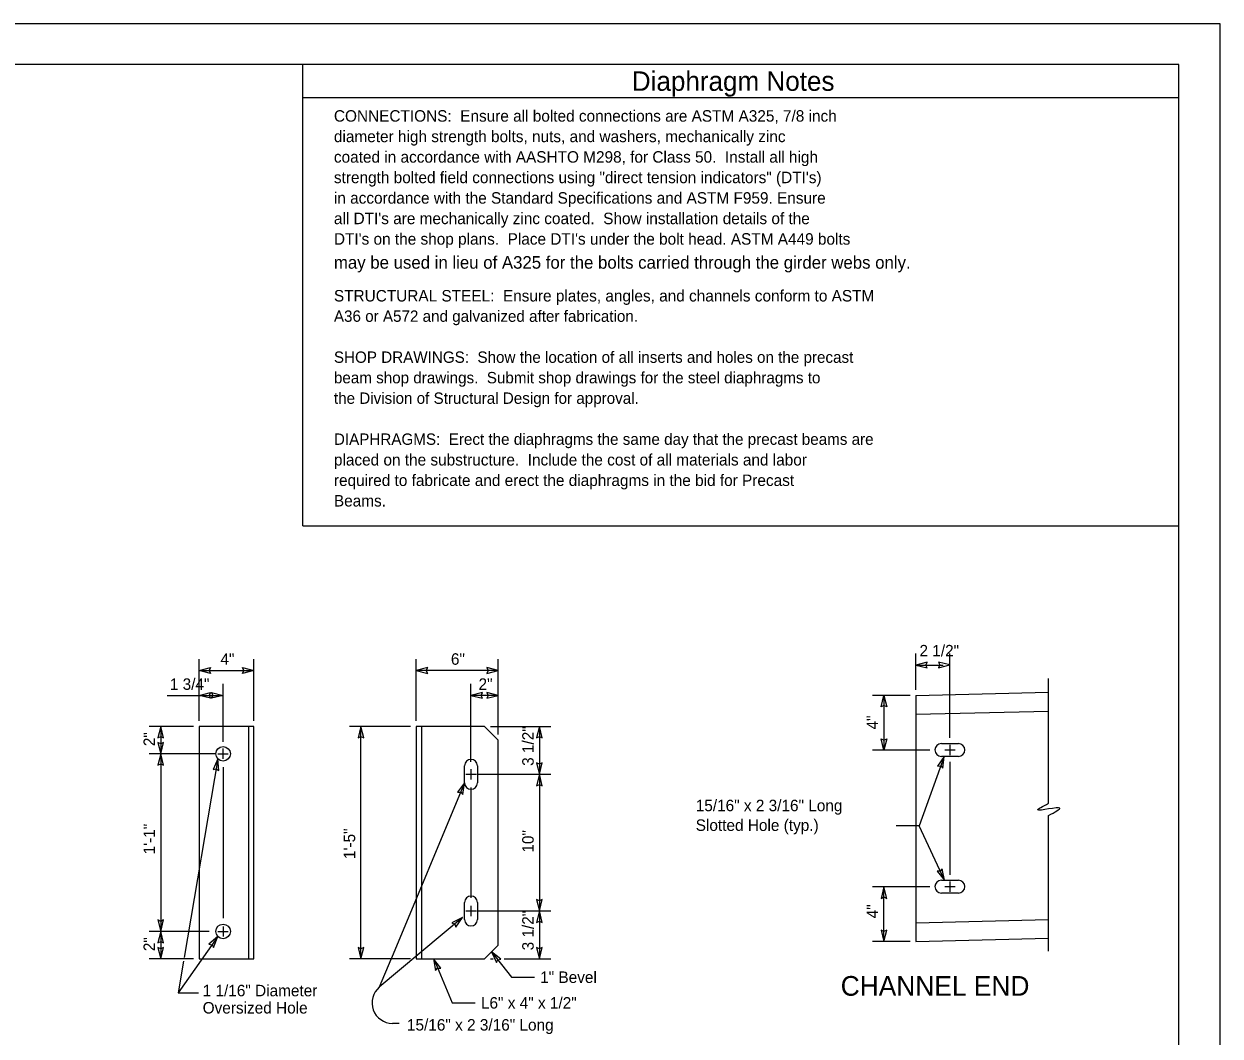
# Model space of a CAD drawing. Extents: x 1000 to 1036, y 1000 to 1022.
# Drawn here: x 1021.42 to 1036, y 1009.66 to 1022 of the extents above; entities that cross this region are included whole.
import ezdxf

# ---------------------------------------------------------------- set-up
doc = ezdxf.new("R2010")
doc.units = 0
for name, color, linetype in [('01-Slab', 7, 'Continuous'), ('03-Dimensions', 7, 'Continuous'), ('04-Hidden', 7, 'Continuous'), ('06-CenterLine', 7, 'Continuous'), ('32-Framing Plan', 7, 'Continuous'), ('40-Pattern Areas', 7, 'Continuous'), ('41-Bearing Pads', 7, 'Continuous'), ('42-Substructures', 7, 'Continuous'), ('SB_PL_CUTLINE_PR', 7, 'Continuous'), ('SB_PL_SBL4_PR', 7, 'Continuous')]:
    doc.layers.add(name, color=color, linetype=linetype)

# ---------------------------------------------------------------- blocks, each defined once
blk = doc.blocks.new('ARHEAD')
at = {"layer": '03-Dimensions'}
blk.add_lwpolyline([(0, 0), (-0.133, 0.033), (-0.117, 0), (-0.133, -0.033)], close=True, dxfattribs=at)

msp = doc.modelspace()

# ---------------------------------------------------------------- linework, layer by layer
at = {"layer": '01-Slab'}
for p, q in [((1032.291, 1013.811), (1033.91, 1013.851)), ((1032.291, 1013.811), (1032.291, 1010.81)), ((1024.223, 1013.433), (1023.556, 1013.433)), ((1023.556, 1013.433), (1023.556, 1010.599)), ((1024.16, 1010.599), (1024.16, 1013.433)), ((1024.223, 1010.599), (1024.223, 1013.433)), ((1026.265, 1013.433), (1026.265, 1010.599)), ((1032.603, 1013.224), (1032.811, 1013.224)), ((1032.811, 1013.068), (1032.603, 1013.068)), ((1026.791, 1012.745), (1026.791, 1012.953)), ((1026.947, 1012.953), (1026.947, 1012.745)), ((1032.603, 1011.557), (1032.811, 1011.557)), ((1032.811, 1011.4), (1032.603, 1011.4)), ((1026.791, 1011.078), (1026.791, 1011.287)), ((1026.947, 1011.287), (1026.947, 1011.078)), ((1032.291, 1010.81), (1033.91, 1010.85)), ((1023.556, 1010.599), (1024.223, 1010.599))]:
    msp.add_line(p, q, dxfattribs=at)
msp.add_lwpolyline([(1026.202, 1010.599), (1027.036, 1010.599), (1027.202, 1010.766), (1027.202, 1013.266), (1027.036, 1013.433), (1026.202, 1013.433)], close=True, dxfattribs=at)
for centre in [(1023.848, 1013.099), (1023.848, 1010.933)]:
    msp.add_circle(centre, 0.0885, dxfattribs=at)
for centre, start, end in [((1032.603, 1013.146), 90, 270), ((1032.811, 1013.146), 270, 90), ((1026.869, 1012.953), 0, 180), ((1026.869, 1012.745), 180, 0), ((1032.603, 1011.479), 90, 270), ((1032.811, 1011.479), 270, 90), ((1026.869, 1011.287), 0, 180), ((1026.869, 1011.078), 180, 0)]:
    msp.add_arc(centre, 0.0781, start, end, dxfattribs=at)
at = {"layer": '03-Dimensions'}
for p, q in [((1032.291, 1013.881), (1032.291, 1014.321)), ((1023.556, 1013.503), (1023.556, 1014.255)), ((1024.223, 1013.503), (1024.223, 1014.255)), ((1026.202, 1013.503), (1026.202, 1014.255)), ((1027.202, 1013.336), (1027.202, 1014.255)), ((1032.291, 1014.181), (1032.624, 1014.181)), ((1023.556, 1014.115), (1024.223, 1014.115)), ((1027.202, 1014.115), (1026.202, 1014.115)), ((1023.165, 1013.812), (1023.848, 1013.812)), ((1027.202, 1013.812), (1026.869, 1013.812)), ((1032.221, 1013.811), (1031.762, 1013.811)), ((1031.902, 1013.811), (1031.902, 1013.144)), ((1023.486, 1013.433), (1022.948, 1013.433)), ((1023.088, 1013.433), (1023.088, 1013.099)), ((1026.132, 1013.433), (1025.388, 1013.433)), ((1025.528, 1010.599), (1025.528, 1013.433)), ((1027.106, 1013.433), (1027.844, 1013.433)), ((1027.704, 1013.433), (1027.704, 1012.849)), ((1023.088, 1013.099), (1023.088, 1010.933)), ((1023.785, 1013.037), (1023.374, 1010.615)), ((1032.639, 1013.068), (1032.331, 1012.221)), ((1027.704, 1012.849), (1027.704, 1011.183)), ((1026.791, 1012.745), (1025.9, 1010.609)), ((1032.331, 1012.221), (1032.051, 1012.221)), ((1032.641, 1011.557), (1032.331, 1012.221)), ((1031.902, 1010.81), (1031.902, 1011.476)), ((1026.765, 1011.104), (1025.752, 1010.254)), ((1027.704, 1011.183), (1027.704, 1010.599)), ((1023.088, 1010.933), (1023.088, 1010.599)), ((1023.785, 1010.87), (1023.302, 1010.185)), ((1032.221, 1010.81), (1031.762, 1010.81)), ((1027.119, 1010.683), (1027.364, 1010.375)), ((1023.486, 1010.599), (1022.948, 1010.599)), ((1023.367, 1010.572), (1023.302, 1010.185)), ((1026.132, 1010.599), (1025.388, 1010.599)), ((1025.892, 1010.59), (1025.752, 1010.254)), ((1026.415, 1010.599), (1026.641, 1010.062)), ((1027.106, 1010.599), (1027.14, 1010.599)), ((1027.274, 1010.599), (1027.844, 1010.599)), ((1027.364, 1010.375), (1027.644, 1010.375)), ((1023.302, 1010.185), (1023.548, 1010.185)), ((1026.641, 1010.062), (1026.921, 1010.062)), ((1025.995, 1009.812), (1025.913, 1009.812))]:
    msp.add_line(p, q, dxfattribs=at)
msp.add_arc((1025.913, 1010.062), 0.25, 130.027, 270, dxfattribs=at)
at = {"layer": '04-Hidden'}
for p, q in [((1032.291, 1013.581), (1033.91, 1013.621)), ((1032.291, 1011.039), (1033.91, 1011.079))]:
    msp.add_line(p, q, dxfattribs=at)
at = {"layer": '06-CenterLine'}
for p, q in [((1032.707, 1013.292), (1032.707, 1014.323)), ((1023.848, 1013.245), (1023.848, 1013.952)), ((1026.869, 1013.003), (1026.869, 1013.952)), ((1023.848, 1013.037), (1023.848, 1013.162)), ((1032.462, 1013.144), (1031.762, 1013.144)), ((1032.645, 1013.146), (1032.77, 1013.146)), ((1032.707, 1013.209), (1032.707, 1013.084)), ((1023.759, 1013.099), (1022.948, 1013.099)), ((1023.785, 1013.099), (1023.91, 1013.099)), ((1032.707, 1013), (1032.707, 1011.624)), ((1023.848, 1012.938), (1023.848, 1011.094)), ((1026.806, 1012.849), (1026.931, 1012.849)), ((1026.869, 1012.912), (1026.869, 1012.787)), ((1026.939, 1012.849), (1027.844, 1012.849)), ((1026.869, 1012.688), (1026.869, 1011.344)), ((1032.707, 1011.541), (1032.707, 1011.416)), ((1032.462, 1011.476), (1031.762, 1011.476)), ((1032.645, 1011.479), (1032.77, 1011.479)), ((1026.869, 1011.245), (1026.869, 1011.12)), ((1026.806, 1011.183), (1026.931, 1011.183)), ((1026.939, 1011.183), (1027.844, 1011.183)), ((1023.848, 1010.995), (1023.848, 1010.87)), ((1023.679, 1010.933), (1022.948, 1010.933)), ((1023.785, 1010.933), (1023.91, 1010.933))]:
    msp.add_line(p, q, dxfattribs=at)
at = {"layer": '32-Framing Plan'}
for p, q in [((1024.819, 1015.88), (1024.819, 1021.5)), ((1024.819, 1021.104), (1035.5, 1021.104)), ((1024.819, 1015.88), (1035.5, 1015.88))]:
    msp.add_line(p, q, dxfattribs=at)
at = {"layer": '40-Pattern Areas'}
for p, q in [((1033.91, 1012.496), (1033.91, 1014.016)), ((1033.91, 1010.692), (1033.91, 1012.347))]:
    msp.add_line(p, q, dxfattribs=at)
msp.add_spline([(1033.91, 1012.347), (1034.048, 1012.438), (1033.777, 1012.415), (1033.91, 1012.496)], degree=3, dxfattribs=at)
at = {"layer": 'SB_PL_CUTLINE_PR'}
msp.add_lwpolyline([(1000, 1000), (1036, 1000), (1036, 1022), (1000, 1022)], close=True, dxfattribs=at)
at = {"layer": 'SB_PL_SBL4_PR'}
msp.add_lwpolyline([(1002.497, 1000.505), (1035.497, 1000.505), (1035.497, 1021.505), (1002.497, 1021.505)], close=True, dxfattribs=at)

# ---------------------------------------------------------------- block references
at = {"layer": '03-Dimensions'}
for p, xscale, yscale, rotation in [((1032.29, 1014.181), 1.05, 1.05, 180), ((1023.556, 1014.115), 1.05, -1.05, 180), ((1026.202, 1014.115), 1.05, 1.05, 180), ((1023.556, 1013.812), 1.05, -1.05, 180), ((1026.869, 1013.812), 1.05, 1.05, 180), ((1031.902, 1013.811), 1.05, -1.05, 90), ((1023.088, 1013.433), 1.05, 1.05, 90), ((1025.528, 1013.433), 1.05, 1.05, 90), ((1027.704, 1013.433), 1.05, 1.05, 90), ((1031.902, 1013.144), 1.05, -1.05, -90), ((1023.088, 1013.099), 1.05, 1.05, -90), ((1023.088, 1013.099), 1.05, 1.05, 90), ((1023.785, 1013.037), 1.0387500000000003, 1.03875, 80.37392970114723), ((1027.704, 1012.849), 1.05, 1.05, -90), ((1032.638, 1013.068), 1.0499999999999998, 1.0500000000000003, 70.01353871262828), ((1027.704, 1012.849), 1.05, 1.05, 90), ((1026.791, 1012.745), 1.03875, 1.03875, 67.3649256361483), ((1032.641, 1011.557), 1.0499999999999998, 1.0500000000000003, -64.94729611819155), ((1031.902, 1011.476), 1.05, 1.05, 90), ((1027.704, 1011.183), 1.05, 1.05, -90), ((1026.765, 1011.104), 1.05, 1.05, 42.066255405560575), ((1027.704, 1011.183), 1.05, 1.05, 90), ((1023.088, 1010.933), 1.05, 1.05, -90), ((1031.902, 1010.81), 1.05, 1.05, -90), ((1023.088, 1010.933), 1.05, 1.05, 90), ((1023.785, 1010.87), 1.05, 1.05, 54.777287981032345), ((1023.088, 1010.599), 1.05, 1.05, -90), ((1025.528, 1010.599), 1.05, 1.05, -90), ((1027.119, 1010.683), 1.05, 1.0500000000000003, 128.53070833648604), ((1027.704, 1010.599), 1.05, 1.05, -90), ((1026.414, 1010.599), 1.05, 1.0499999999999998, 112.8700433645454)]:
    msp.add_blockref('ARHEAD', p, dxfattribs=dict(at, xscale=xscale, yscale=yscale, rotation=rotation))
at = {"layer": '03-Dimensions', "xscale": 1.05}
for p, yscale in [((1032.707, 1014.183), 1.05), ((1024.223, 1014.115), -1.05), ((1027.202, 1014.115), 1.05), ((1023.848, 1013.812), -1.05), ((1027.202, 1013.812), 1.05)]:
    msp.add_blockref('ARHEAD', p, dxfattribs=dict(at, yscale=yscale))

# ---------------------------------------------------------------- texts
at = {"layer": '03-Dimensions'}
for s, p in [('4"', (1023.816, 1014.185)), ('6"', (1026.625, 1014.185)), ('2 1/2"', (1032.336, 1014.287)), ('1 3/4"', (1023.199, 1013.879)), ('2"', (1026.962, 1013.879)), ('15/16" x 2 3/16" Long', (1029.609, 1012.399)), ('Slotted Hole (typ.)', (1029.609, 1012.159)), ('1" Bevel', (1027.713, 1010.305)), ('1 1/16" Diameter', (1023.599, 1010.142)), ('Oversized Hole', (1023.599, 1009.932)), ('L6" x 4" x 1/2"', (1026.991, 1009.992)), ('15/16" x 2 3/16" Long', (1026.089, 1009.724))]:
    msp.add_text(s, height=0.14, dxfattribs=at).set_placement(p)
for s, p in [('3 1/2"', (1027.634, 1012.952)), ('4"', (1031.832, 1013.396)), ('2"', (1023.018, 1013.192)), ('1\'-1"', (1023.018, 1011.873)), ('1\'-5"', (1025.458, 1011.816)), ('10"', (1027.634, 1011.894)), ('4"', (1031.832, 1011.093)), ('3 1/2"', (1027.634, 1010.702)), ('2"', (1023.018, 1010.692))]:
    msp.add_text(s, height=0.14, rotation=90, dxfattribs=at).set_placement(p)
at = {"layer": '32-Framing Plan'}
msp.add_text('Diaphragm Notes', height=0.23738, dxfattribs=at).set_placement((1028.83, 1021.184))
at = {"layer": '41-Bearing Pads'}
for s, height, p in [('CONNECTIONS:  Ensure all bolted connections are ASTM A325, 7/8 inch', 0.14, (1025.199, 1020.808)), ('diameter high strength bolts, nuts, and washers, mechanically zinc', 0.14, (1025.199, 1020.558)), ('coated in accordance with AASHTO M298, for Class 50.  Install all high', 0.14, (1025.199, 1020.308)), ('strength bolted field connections using "direct tension indicators" (DTI\'s)', 0.14, (1025.199, 1020.058)), ('in accordance with the Standard Specifications and ASTM F959. Ensure', 0.14, (1025.199, 1019.808)), ("all DTI's are mechanically zinc coated.  Show installation details of the", 0.14, (1025.199, 1019.558)), ("DTI's on the shop plans.  Place DTI's under the bolt head. ASTM A449 bolts ", 0.14, (1025.199, 1019.308)), ('may be used in lieu of A325 for the bolts carried through the girder webs only.', 0.15302, (1025.199, 1019.015)), ('STRUCTURAL STEEL:  Ensure plates, angles, and channels conform to ASTM', 0.14, (1025.199, 1018.615)), ('A36 or A572 and galvanized after fabrication.', 0.1385, (1025.199, 1018.367)), ('SHOP DRAWINGS:  Show the location of all inserts and holes on the precast', 0.1385, (1025.199, 1017.867)), ('beam shop drawings.  Submit shop drawings for the steel diaphragms to', 0.1385, (1025.199, 1017.617)), ('the Division of Structural Design for approval.', 0.1385, (1025.199, 1017.367)), ('DIAPHRAGMS:  Erect the diaphragms the same day that the precast beams are', 0.1385, (1025.199, 1016.867)), ('placed on the substructure.  Include the cost of all materials and labor', 0.14, (1025.199, 1016.615)), ('required to fabricate and erect the diaphragms in the bid for Precast', 0.14, (1025.199, 1016.365)), ('Beams.', 0.14, (1025.199, 1016.115))]:
    msp.add_text(s, height=height, dxfattribs=at).set_placement(p)
at = {"layer": '42-Substructures'}
msp.add_text('CHANNEL END', height=0.24, dxfattribs=at).set_placement((1031.376, 1010.149))

doc.saveas('drawing.dxf')
